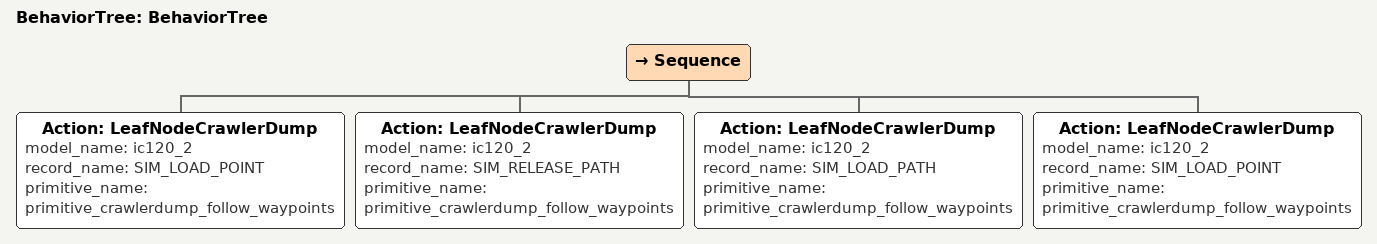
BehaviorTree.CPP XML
<?xml version="1.0"?>
<root main_tree_to_execute="BehaviorTree">
    <BehaviorTree ID="BehaviorTree">
        <Sequence>
            <Action ID="LeafNodeCrawlerDump" model_name="ic120_2" record_name="SIM_LOAD_POINT" primitive_name="primitive_crawlerdump_follow_waypoints"/>
            <Action ID="LeafNodeCrawlerDump" model_name="ic120_2" record_name="SIM_RELEASE_PATH" primitive_name="primitive_crawlerdump_follow_waypoints"/>
            <Action ID="LeafNodeCrawlerDump" model_name="ic120_2" record_name="SIM_LOAD_PATH" primitive_name="primitive_crawlerdump_follow_waypoints"/>
            <Action ID="LeafNodeCrawlerDump" model_name="ic120_2" record_name="SIM_LOAD_POINT" primitive_name="primitive_crawlerdump_follow_waypoints"/>
        </Sequence>
    </BehaviorTree>
</root>
